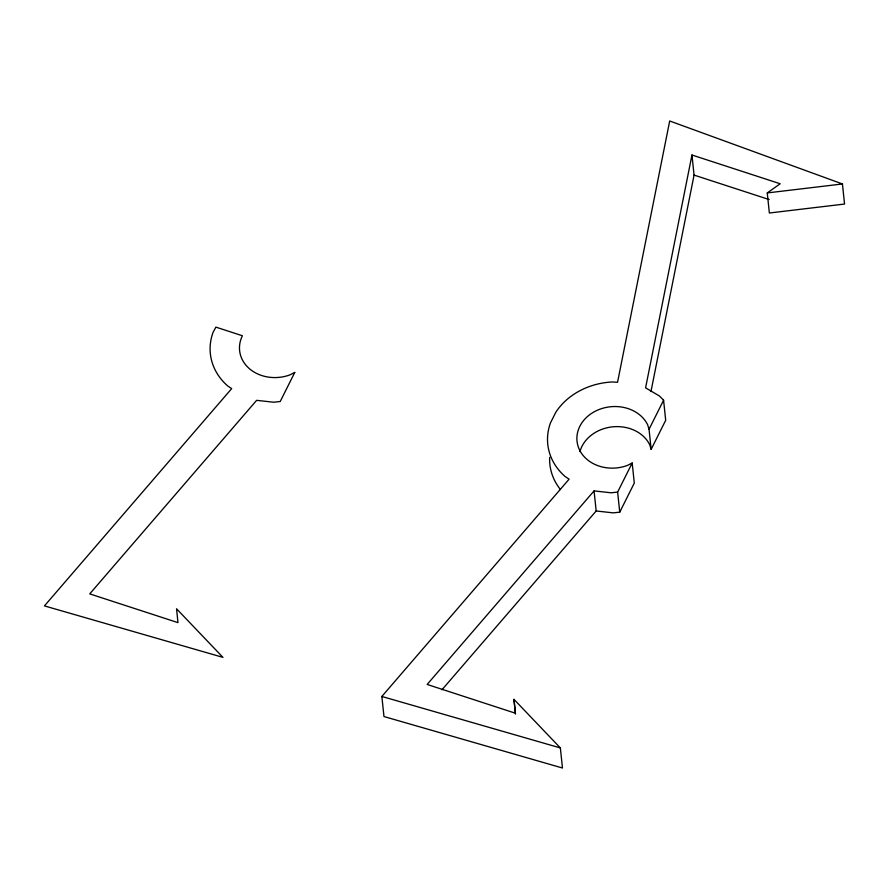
<?xml version="1.0" encoding="UTF-8"?>
<svg xmlns="http://www.w3.org/2000/svg" width="889" height="889" viewBox="0 0 889 889"><rect width="100%" height="100%" fill="white"/><g stroke="black" fill="none" stroke-linecap="round" stroke-linejoin="round"><path stroke-width="1.33" d="M651.148 449.356L649.048 429.276L647.648 424.775A36.771 30.737 -6 0 0 599.886 409.207A36.771 30.737 -6 0 0 579.528 449.901A36.771 30.737 -6 0 0 627.301 465.469L632.179 463.002L617.633 492.073L611.065 492.795L594.063 490.895L427.153 684.452L515.376 713.2L513.964 699.354L560.359 747.938L562.47 768.018L383.97 716.545L381.859 696.465L569.104 479.171L565.115 476.515A66.186 55.318 -6 0 1 550.458 422.942L555.781 412.318A66.186 55.318 -6 0 1 612.399 381.97L617.555 382.303L669.695 120.982L842.439 183.967L844.55 204.048L769.363 213.004L767.251 192.935L780.186 183.756L691.953 155.008L645.592 387.848L659.471 396.016L663.583 400.217L665.694 420.297L651.148 449.356L649.759 444.856A36.771 30.737 -6 0 0 612.865 426.809A36.771 30.737 -6 0 0 579.939 451.579M650.959 391.593L694.065 175.089L691.953 155.008M649.048 429.276L663.583 400.217M441.955 689.797L596.175 510.975L613.177 512.875L619.744 512.153L634.29 483.083L632.179 463.002M767.251 192.935L842.439 183.967M381.859 696.465L560.359 747.938M694.065 175.089L769.129 199.547M617.633 492.073L619.744 512.153M594.063 490.895L596.175 510.975M513.964 699.354L515.509 714.078M560.437 489.539A66.186 55.318 -6 0 1 549.669 457.379M294.759 372.435L280.224 401.506L273.656 402.228L256.643 400.328L89.733 593.885L177.967 622.633L176.555 608.787L222.95 657.371L44.45 605.898L231.685 388.604L227.695 385.948A66.186 55.318 -6 0 1 213.049 332.375L215.883 327.119L242.408 335.764A36.771 30.737 -6 0 0 249.953 369.146A36.771 30.737 -6 0 0 289.881 374.902L294.759 372.435"/></g></svg>
